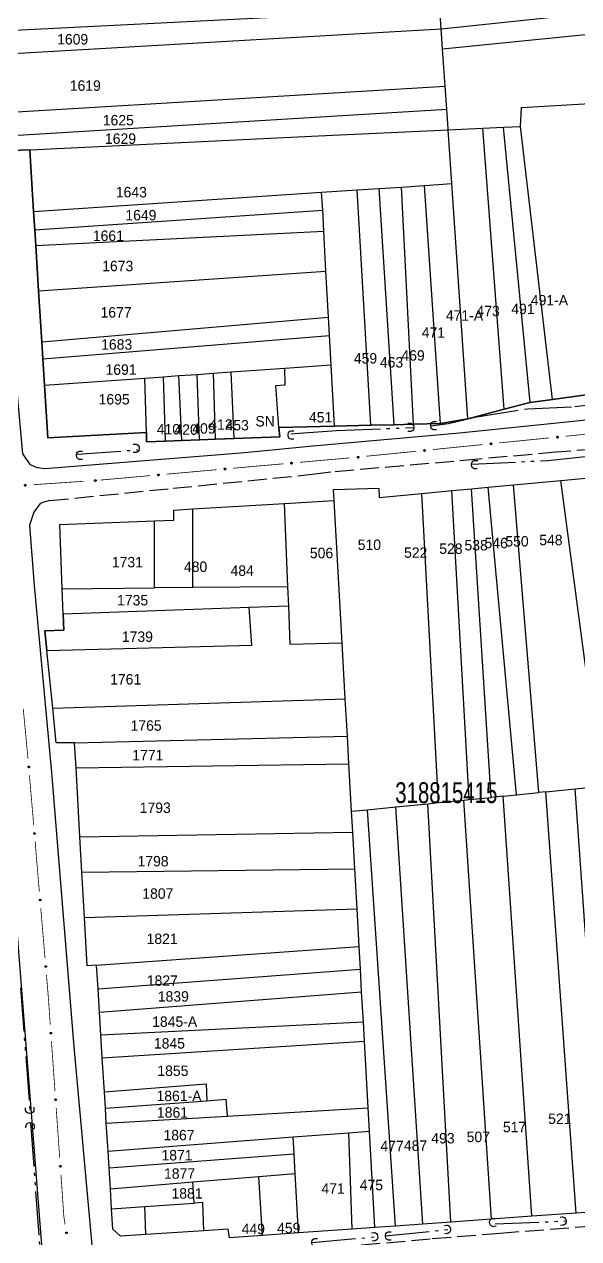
# Model space of a CAD drawing. Extents: x 201225 to 202591, y 4854937 to 4856079.
# Drawn here: x 201723.5 to 201856.3, y 4855130.5 to 4855421.5 of the extents above; entities that cross this region are included whole.
import ezdxf
from ezdxf.enums import TextEntityAlignment as Align

# ---------------------------------------------------------------- set-up
doc = ezdxf.new("R2010")
doc.units = 0
doc.header["$LTSCALE"] = 1.5
doc.header["$MEASUREMENT"] = 0
doc.linetypes.add('TRACO_05', pattern=[11, 7, -1, 0.5, -1, 0.5, -1])
doc.linetypes.add('TRACO_11', pattern=[8, 3, -1, 3, -1])
for name, color, linetype in [('CD_MALHA_LOTES', 7, 'CONTINUOUS'), ('CD_TXT_QUADRA', 2, 'CONTINUOUS'), ('HD-VALAS-DRENOS', 170, 'CONTINUOUS'), ('RU-QUADRA', 210, 'CONTINUOUS'), ('SV-BUEIRO-VALA', 7, 'CONTINUOUS'), ('SV-EIXO-RUA-PAV', 20, 'CONTINUOUS'), ('SV-RUA-PAVIM', 7, 'CONTINUOUS'), ('Th_NmrPort', 7, 'CONTINUOUS')]:
    doc.layers.add(name, color=color, linetype=linetype)
doc.styles.add('ARIAL', font='ARIAL.SHX')

# ---------------------------------------------------------------- blocks, each defined once
blk = doc.blocks.new('COD120', base_point=(202325.86, 4856054.02))
at = {"layer": 'SV-BUEIRO-VALA'}
blk.add_lwpolyline([(202324.86, 4856052.62), (202324.86, 4856053.203333), (202324.86, 4856053.290833), (202324.943333, 4856053.524167), (202325.11, 4856053.786667), (202325.36, 4856053.9325), (202325.693333, 4856054.02), (202326.026667, 4856054.02), (202326.36, 4856053.9325), (202326.61, 4856053.786667), (202326.776667, 4856053.524167), (202326.86, 4856053.290833), (202326.86, 4856053.203333), (202326.86, 4856052.62)], dxfattribs=at)

msp = doc.modelspace()

# ---------------------------------------------------------------- linework, layer by layer
at = {"layer": 'CD_MALHA_LOTES', "linetype": 'Continuous', "flags": 128}
for points in [[(201823.39, 4855420.37), (201923.62, 4855431)], [(201716.29, 4855419.88), (201823.06, 4855425.17)], [(201823.39, 4855420.37), (201823.06, 4855425.17)], [(201823.71, 4855415.62), (201924.06, 4855425.66)], [(201716.68, 4855414.22), (201823.39, 4855420.37)], [(201823.71, 4855415.62), (201823.39, 4855420.37)], [(201824.33, 4855406.66), (201823.71, 4855415.62)], [(201717.66, 4855400.25), (201824.33, 4855406.66)], [(201824.71, 4855401.14), (201824.33, 4855406.66)], [(201842.42, 4855397.03), (201842.61, 4855401.55)], [(201842.61, 4855401.55), (201859.04, 4855402.52)], [(201718.05, 4855394.67), (201824.71, 4855401.14)], [(201825.03, 4855396.44), (201824.71, 4855401.14)], [(201794.04, 4855394.73), (201825.05, 4855396.21)], [(201825.05, 4855396.21), (201825.03, 4855396.44)], [(201825.05, 4855396.21), (201833.39, 4855396.6)], [(201825.93, 4855383.3), (201825.05, 4855396.21)], [(201833.39, 4855396.6), (201838.33, 4855396.84)], [(201838.47, 4855329.23), (201833.39, 4855396.6)], [(201838.33, 4855396.84), (201842.42, 4855397.03)], [(201844.67, 4855330.85), (201838.33, 4855396.84)], [(201850.02, 4855331.58), (201842.42, 4855397.03)], [(201724.84, 4855391.42), (201794.04, 4855394.73)], [(201724.84, 4855391.42), (201718.24, 4855391.18)], [(201725.77, 4855376.62), (201724.84, 4855391.42)], [(201725.77, 4855376.62), (201794.77, 4855381.22)], [(201794.77, 4855381.22), (201803.31, 4855381.79)], [(201795.01, 4855376.91), (201794.77, 4855381.22)], [(201803.31, 4855381.79), (201808.58, 4855382.14)], [(201806.57, 4855325.41), (201803.31, 4855381.79)], [(201808.58, 4855382.14), (201813.86, 4855382.49)], [(201812.1, 4855325.54), (201808.58, 4855382.14)], [(201813.86, 4855382.49), (201819.4, 4855382.86)], [(201816.78, 4855325.65), (201813.86, 4855382.49)], [(201819.4, 4855382.86), (201825.93, 4855383.3)], [(201823.2, 4855325.81), (201819.4, 4855382.86)], [(201829.81, 4855326.94), (201825.93, 4855383.3)], [(201726.05, 4855372.25), (201725.77, 4855376.62)], [(201726.05, 4855372.25), (201795.01, 4855376.91)], [(201795.28, 4855371.92), (201795.01, 4855376.91)], [(201726.29, 4855368.49), (201726.05, 4855372.25)], [(201726.29, 4855368.49), (201795.28, 4855371.92)], [(201795.8, 4855362.31), (201795.28, 4855371.92)], [(201726.98, 4855357.65), (201726.29, 4855368.49)], [(201726.98, 4855357.65), (201795.8, 4855362.31)], [(201796.39, 4855351.29), (201795.8, 4855362.31)], [(201727.75, 4855345.38), (201726.98, 4855357.65)], [(201727.75, 4855345.38), (201796.39, 4855351.29)], [(201796.63, 4855346.88), (201796.39, 4855351.29)], [(201728.01, 4855341.3), (201796.63, 4855346.88)], [(201797.01, 4855339.88), (201796.63, 4855346.88)], [(201728.01, 4855341.3), (201727.75, 4855345.38)], [(201728.41, 4855335.01), (201728.01, 4855341.3)], [(201756.88, 4855337.03), (201760.54, 4855337.29)], [(201760.54, 4855337.29), (201764.93, 4855337.6)], [(201761.3, 4855321.75), (201760.54, 4855337.29)], [(201764.93, 4855337.6), (201768.86, 4855337.88)], [(201765.51, 4855321.91), (201764.93, 4855337.6)], [(201768.86, 4855337.88), (201773.09, 4855338.18)], [(201769.31, 4855322.06), (201768.86, 4855337.88)], [(201773.09, 4855338.18), (201785.93, 4855339.1)], [(201773.83, 4855322.23), (201773.09, 4855338.18)], [(201785.93, 4855339.1), (201797.01, 4855339.88)], [(201786.02, 4855335.07), (201785.93, 4855339.1)], [(201797.81, 4855325.2), (201797.01, 4855339.88)], [(201728.41, 4855335.01), (201752.42, 4855336.72)], [(201729.21, 4855322.41), (201728.41, 4855335.01)], [(201752.42, 4855336.72), (201756.88, 4855337.03)], [(201752.78, 4855323.63), (201752.42, 4855336.72)], [(201757.34, 4855321.6), (201756.88, 4855337.03)], [(201783.79, 4855334.91), (201786.02, 4855335.07)], [(201784.48, 4855324.88), (201783.79, 4855334.91)], [(201850.02, 4855331.58), (201844.67, 4855330.85)], [(201865.59, 4855333.7), (201850.02, 4855331.58)], [(201838.47, 4855329.23), (201829.81, 4855326.94)], [(201844.61, 4855330.84), (201838.47, 4855329.23)], [(201844.67, 4855330.85), (201844.61, 4855330.84)], [(201816.78, 4855325.65), (201812.1, 4855325.54)], [(201823.2, 4855325.81), (201816.78, 4855325.65)], [(201829.81, 4855326.94), (201823.2, 4855325.81)], [(201752.78, 4855323.63), (201729.21, 4855322.41)], [(201752.85, 4855321.4), (201752.78, 4855323.63)], [(201797.81, 4855325.2), (201784.48, 4855324.88)], [(201784.48, 4855324.88), (201784.73, 4855322.65)], [(201806.57, 4855325.41), (201797.81, 4855325.2)], [(201812.1, 4855325.54), (201806.57, 4855325.41)], [(201757.34, 4855321.6), (201752.85, 4855321.4)], [(201761.3, 4855321.75), (201757.34, 4855321.6)], [(201765.51, 4855321.91), (201761.3, 4855321.75)], [(201769.31, 4855322.06), (201765.51, 4855321.91)], [(201773.83, 4855322.23), (201769.31, 4855322.06)], [(201784.73, 4855322.65), (201773.83, 4855322.23)], [(201834.62, 4855310.54), (201840.7, 4855311.1)], [(201840.7, 4855311.1), (201852.06, 4855312.16)], [(201846.82, 4855237.37), (201840.7, 4855311.1)], [(201852.06, 4855312.16), (201863.12, 4855313.18)], [(201861.76, 4855238.87), (201852.06, 4855312.16)], [(201797.64, 4855309.98), (201808.49, 4855310.34)], [(201797.77, 4855307.39), (201797.64, 4855309.98)], [(201808.49, 4855310.34), (201808.55, 4855308.12)], [(201808.55, 4855308.12), (201818.73, 4855309.07)], [(201818.73, 4855309.07), (201825.97, 4855309.74)], [(201822.76, 4855234.96), (201818.73, 4855309.07)], [(201825.97, 4855309.74), (201830.68, 4855310.17)], [(201830.1, 4855235.7), (201825.97, 4855309.74)], [(201830.68, 4855310.17), (201834.62, 4855310.54)], [(201835.38, 4855236.23), (201830.68, 4855310.17)], [(201841.41, 4855236.83), (201834.62, 4855310.54)], [(201759.4, 4855305.07), (201763.9, 4855305.34)], [(201763.9, 4855305.34), (201785.87, 4855306.67)], [(201763.92, 4855286.5), (201763.9, 4855305.34)], [(201785.87, 4855306.67), (201797.77, 4855307.39)], [(201786.68, 4855286.69), (201785.87, 4855306.67)], [(201799.68, 4855273.17), (201797.77, 4855307.39)], [(201732.08, 4855301.63), (201754.75, 4855302.5)], [(201754.75, 4855302.5), (201759.4, 4855302.68)], [(201754.75, 4855286.42), (201754.75, 4855302.5)], [(201759.4, 4855302.68), (201759.4, 4855305.07)], [(201732.65, 4855286.23), (201732.08, 4855301.63)], [(201732.65, 4855286.23), (201754.75, 4855286.42)], [(201732.88, 4855280.1), (201732.65, 4855286.23)], [(201763.92, 4855286.5), (201754.75, 4855286.42)], [(201786.68, 4855286.69), (201763.92, 4855286.5)], [(201786.87, 4855282.04), (201786.68, 4855286.69)], [(201786.87, 4855282.04), (201777.4, 4855281.7)], [(201787.24, 4855272.87), (201786.87, 4855282.04)], [(201777.4, 4855281.7), (201732.88, 4855280.1)], [(201732.88, 4855280.1), (201733.02, 4855276.28)], [(201778.08, 4855272.71), (201777.4, 4855281.7)], [(201733.02, 4855276.28), (201728.43, 4855276.14)], [(201728.43, 4855276.14), (201728.92, 4855271.43)], [(201728.92, 4855271.43), (201778.08, 4855272.71)], [(201730.35, 4855257.58), (201728.92, 4855271.43)], [(201799.68, 4855273.17), (201787.24, 4855272.87)], [(201800.43, 4855259.8), (201799.68, 4855273.17)], [(201730.35, 4855257.58), (201800.43, 4855259.8)], [(201800.93, 4855250.91), (201800.43, 4855259.8)], [(201731.21, 4855249.27), (201730.35, 4855257.58)], [(201735.59, 4855249.27), (201800.93, 4855250.91)], [(201801.3, 4855244.25), (201800.93, 4855250.91)], [(201735.59, 4855249.27), (201731.21, 4855249.27)], [(201735.93, 4855243.3), (201735.59, 4855249.27)], [(201735.93, 4855243.3), (201801.3, 4855244.25)], [(201801.94, 4855232.88), (201801.3, 4855244.25)], [(201736.87, 4855226.76), (201735.93, 4855243.3)], [(201855.45, 4855238.24), (201860.97, 4855238.79)], [(201822.76, 4855234.96), (201828.8, 4855235.57)], [(201828.8, 4855235.57), (201830.1, 4855235.7)], [(201835.43, 4855135.14), (201828.8, 4855235.57)], [(201830.1, 4855235.7), (201835.38, 4855236.23)], [(201838.23, 4855236.51), (201835.38, 4855236.23)], [(201838.23, 4855236.51), (201841.41, 4855236.83)], [(201845.14, 4855135.83), (201838.23, 4855236.51)], [(201841.41, 4855236.83), (201846.82, 4855237.37)], [(201848.49, 4855237.54), (201846.82, 4855237.37)], [(201848.49, 4855237.54), (201855.45, 4855238.24)], [(201855.7, 4855136.59), (201848.49, 4855237.54)], [(201862.67, 4855137.08), (201855.45, 4855238.24)], [(201801.94, 4855232.88), (201805.72, 4855233.26)], [(201802.22, 4855227.87), (201801.94, 4855232.88)], [(201805.72, 4855233.26), (201812.57, 4855233.94)], [(201812.43, 4855133.5), (201805.72, 4855233.26)], [(201812.57, 4855233.94), (201820.16, 4855234.7)], [(201819.01, 4855133.97), (201812.57, 4855233.94)], [(201820.16, 4855234.7), (201822.76, 4855234.96)], [(201825.68, 4855134.45), (201820.16, 4855234.7)], [(201736.87, 4855226.76), (201802.22, 4855227.87)], [(201737.36, 4855218.3), (201736.87, 4855226.76)], [(201802.7, 4855219.12), (201802.22, 4855227.87)], [(201737.36, 4855218.3), (201802.7, 4855219.12)], [(201737.98, 4855207.4), (201737.36, 4855218.3)], [(201803.24, 4855209.47), (201802.7, 4855219.12)], [(201737.98, 4855207.4), (201803.24, 4855209.47)], [(201803.75, 4855200.45), (201803.24, 4855209.47)], [(201738.64, 4855195.87), (201737.98, 4855207.4)], [(201740.86, 4855196.01), (201803.75, 4855200.45)], [(201804.05, 4855195.02), (201803.75, 4855200.45)], [(201740.86, 4855196.01), (201738.64, 4855195.87)], [(201741.22, 4855190.3), (201740.86, 4855196.01)], [(201741.22, 4855190.3), (201804.05, 4855195.02)], [(201804.35, 4855189.6), (201804.05, 4855195.02)], [(201741.56, 4855184.75), (201741.22, 4855190.3)], [(201741.56, 4855184.75), (201804.35, 4855189.6)], [(201804.76, 4855182.4), (201804.35, 4855189.6)], [(201741.89, 4855179.33), (201741.56, 4855184.75)], [(201741.89, 4855179.33), (201804.76, 4855182.4)], [(201805.01, 4855177.8), (201804.76, 4855182.4)], [(201742.23, 4855173.77), (201741.89, 4855179.33)], [(201742.23, 4855173.77), (201805.01, 4855177.8)], [(201805.91, 4855161.78), (201805.01, 4855177.8)], [(201742.73, 4855165.65), (201742.23, 4855173.77)], [(201742.73, 4855165.65), (201767.11, 4855167.61)], [(201742.97, 4855161.76), (201742.73, 4855165.65)], [(201767.11, 4855167.61), (201767.28, 4855163.53)], [(201742.97, 4855161.76), (201767.28, 4855163.53)], [(201767.28, 4855163.53), (201771.83, 4855163.86)], [(201771.83, 4855163.86), (201772.12, 4855159.82)], [(201743.19, 4855158.14), (201742.97, 4855161.76)], [(201743.19, 4855158.14), (201772.12, 4855159.82)], [(201772.12, 4855159.82), (201805.91, 4855161.78)], [(201806.22, 4855156.21), (201805.91, 4855161.78)], [(201743.6, 4855151.47), (201743.19, 4855158.14)], [(201743.6, 4855151.47), (201787.94, 4855154.83)], [(201787.94, 4855154.83), (201801.26, 4855155.84)], [(201788.16, 4855150.81), (201787.94, 4855154.83)], [(201801.26, 4855155.84), (201806.22, 4855156.21)], [(201802.11, 4855132.77), (201801.26, 4855155.84)], [(201807.51, 4855133.15), (201806.22, 4855156.21)], [(201743.85, 4855147.46), (201743.6, 4855151.47)], [(201743.85, 4855147.46), (201788.16, 4855150.81)], [(201788.42, 4855146.08), (201788.16, 4855150.81)], [(201744.16, 4855142.44), (201743.85, 4855147.46)], [(201763.92, 4855144.07), (201779.73, 4855145.37)], [(201779.73, 4855145.37), (201788.42, 4855146.08)], [(201780.57, 4855131.23), (201779.73, 4855145.37)], [(201789.2, 4855131.85), (201788.42, 4855146.08)], [(201744.16, 4855142.44), (201763.92, 4855144.07)], [(201744.45, 4855137.61), (201744.16, 4855142.44)], [(201764.2, 4855139), (201763.92, 4855144.07)], [(201744.45, 4855137.61), (201752.38, 4855138.17)], [(201744.75, 4855132.75), (201744.45, 4855137.61)], [(201752.38, 4855138.17), (201764.2, 4855139)], [(201752.67, 4855131.48), (201752.38, 4855138.17)], [(201766.28, 4855139.14), (201764.2, 4855139)], [(201766.56, 4855132.37), (201766.28, 4855139.14)], [(201855.7, 4855136.59), (201845.14, 4855135.83)], [(201862.67, 4855137.08), (201855.7, 4855136.59)], [(201819.01, 4855133.97), (201812.43, 4855133.5)], [(201825.68, 4855134.45), (201819.01, 4855133.97)], [(201835.43, 4855135.14), (201825.68, 4855134.45)], [(201845.14, 4855135.83), (201835.43, 4855135.14)], [(201746.56, 4855131.08), (201744.75, 4855132.75)], [(201752.67, 4855131.48), (201746.56, 4855131.08)], [(201766.56, 4855132.37), (201752.67, 4855131.48)], [(201772.39, 4855132.75), (201766.56, 4855132.37)], [(201772.67, 4855130.67), (201772.39, 4855132.75)], [(201780.57, 4855131.23), (201772.67, 4855130.67)], [(201789.2, 4855131.85), (201780.57, 4855131.23)], [(201802.11, 4855132.77), (201789.2, 4855131.85)], [(201807.51, 4855133.15), (201802.11, 4855132.77)], [(201812.43, 4855133.5), (201807.51, 4855133.15)]]:
    msp.add_lwpolyline(points, dxfattribs=at)
at = {"layer": 'HD-VALAS-DRENOS', "linetype": 'TRACO_05'}
for points in [[(201820.89, 4855325.3, 6.65), (201825.14, 4855325.83, 6.19), (201831.49, 4855327.3, 5.32), (201844.1, 4855329.34, 5.06), (201855.4, 4855329.89, 4.93), (201875.06, 4855332.15, 4.93)], [(201787.39, 4855323.34, 8.44), (201789.41, 4855323.5, 8.44), (201798.34, 4855324.11, 7.99), (201816.82, 4855324.87, 6.9)], [(201830.67, 4855316.04, 5.49), (201848.93, 4855316.96, 4.54), (201864.55, 4855318.66, 4.51), (201882.95, 4855320.2, 4.43), (201898.59, 4855321.22, 4.49)], [(201736.21, 4855318.47, 10.14), (201750.71, 4855319.5, 9.49)], [(201722.65, 4855190.55, 9.18), (201724.91, 4855160.49, 9.18)], [(201725.07, 4855158.25, 9.18), (201727.43, 4855125.69, 8.89), (201710.87, 4855123.67, 9.33), (201695.95, 4855122.49, 9.37)], [(201836.32, 4855133.99, 5.17), (201853.32, 4855134.71, 4.13)], [(201792.41, 4855129.53, 7.92), (201808.18, 4855130.97, 7.43)], [(201810.04, 4855131.13, 7.28), (201825.62, 4855132.73, 6.06)]]:
    msp.add_polyline3d(points, dxfattribs=at)
at = {"layer": 'RU-QUADRA', "linetype": 'Continuous', "flags": 128}
for points in [[(201718.24, 4855391.18), (201724.84, 4855391.42), (201725.77, 4855376.62), (201726.05, 4855372.25), (201726.29, 4855368.49), (201726.98, 4855357.65), (201727.75, 4855345.38), (201728.01, 4855341.3), (201728.41, 4855335.01), (201729.21, 4855322.41), (201752.78, 4855323.63), (201752.85, 4855321.4), (201757.34, 4855321.6), (201761.3, 4855321.75), (201765.51, 4855321.91), (201769.31, 4855322.06), (201773.83, 4855322.23), (201784.73, 4855322.65), (201784.48, 4855324.88), (201797.81, 4855325.2), (201806.57, 4855325.41), (201812.1, 4855325.54), (201816.78, 4855325.65), (201823.2, 4855325.81), (201829.81, 4855326.94), (201838.47, 4855329.23), (201844.61, 4855330.84), (201844.67, 4855330.85), (201850.02, 4855331.58), (201865.59, 4855333.7)], [(201862.67, 4855137.08), (201855.7, 4855136.59), (201845.14, 4855135.83), (201835.43, 4855135.14), (201825.68, 4855134.45), (201819.01, 4855133.97), (201812.43, 4855133.5), (201807.51, 4855133.15), (201802.11, 4855132.77), (201789.2, 4855131.85), (201780.57, 4855131.23), (201772.67, 4855130.67), (201772.39, 4855132.75), (201766.56, 4855132.37), (201752.67, 4855131.48), (201746.56, 4855131.08), (201744.75, 4855132.75), (201744.45, 4855137.61), (201744.16, 4855142.44), (201743.85, 4855147.46), (201743.6, 4855151.47), (201743.19, 4855158.14), (201742.97, 4855161.76), (201742.73, 4855165.65), (201742.23, 4855173.77), (201741.89, 4855179.33), (201741.56, 4855184.75), (201741.22, 4855190.3), (201740.86, 4855196.01), (201738.64, 4855195.87), (201737.98, 4855207.4), (201737.36, 4855218.3), (201736.87, 4855226.76), (201735.93, 4855243.3), (201735.59, 4855249.27), (201731.21, 4855249.27), (201730.35, 4855257.58), (201728.92, 4855271.43), (201728.43, 4855276.14), (201733.02, 4855276.28), (201732.88, 4855280.1), (201732.65, 4855286.23), (201732.08, 4855301.63), (201754.75, 4855302.5), (201759.4, 4855302.68), (201759.4, 4855305.07), (201763.9, 4855305.34), (201785.87, 4855306.67), (201797.77, 4855307.39), (201797.64, 4855309.98), (201808.49, 4855310.34), (201808.55, 4855308.12), (201818.73, 4855309.07), (201825.97, 4855309.74), (201830.68, 4855310.17), (201834.62, 4855310.54), (201840.7, 4855311.1), (201852.06, 4855312.16), (201863.12, 4855313.18)]]:
    msp.add_lwpolyline(points, dxfattribs=at)
at = {"layer": 'SV-EIXO-RUA-PAV'}
for points in [[(201851.1, 4855322.66), (201851.13, 4855322.7), (201851.16, 4855322.73), (201851.2, 4855322.74), (201851.23, 4855322.74), (201851.26, 4855322.75), (201851.3, 4855322.74), (201851.34, 4855322.72), (201851.38, 4855322.69), (201851.4, 4855322.65), (201851.42, 4855322.62), (201851.42, 4855322.59), (201851.42, 4855322.55), (201851.42, 4855322.52), (201851.4, 4855322.48), (201851.37, 4855322.44), (201851.33, 4855322.41), (201851.3, 4855322.4), (201851.26, 4855322.39), (201851.23, 4855322.39), (201851.19, 4855322.4), (201851.15, 4855322.42), (201851.12, 4855322.45), (201851.09, 4855322.48), (201851.08, 4855322.52), (201851.07, 4855322.55), (201851.07, 4855322.59), (201851.08, 4855322.62), (201851.1, 4855322.66)], [(201835.18, 4855321.06), (201835.21, 4855321.1), (201835.24, 4855321.13), (201835.28, 4855321.14), (201835.31, 4855321.15), (201835.34, 4855321.15), (201835.38, 4855321.14), (201835.42, 4855321.12), (201835.46, 4855321.09), (201835.48, 4855321.06), (201835.5, 4855321.02), (201835.5, 4855320.99), (201835.5, 4855320.95), (201835.5, 4855320.92), (201835.48, 4855320.88), (201835.45, 4855320.84), (201835.41, 4855320.81), (201835.38, 4855320.8), (201835.34, 4855320.79), (201835.31, 4855320.79), (201835.27, 4855320.8), (201835.23, 4855320.82), (201835.2, 4855320.85), (201835.17, 4855320.88), (201835.16, 4855320.92), (201835.15, 4855320.95), (201835.15, 4855320.99), (201835.16, 4855321.02), (201835.18, 4855321.06)], [(201803.34, 4855317.86), (201803.37, 4855317.9), (201803.4, 4855317.93), (201803.44, 4855317.94), (201803.47, 4855317.95), (201803.51, 4855317.95), (201803.54, 4855317.94), (201803.58, 4855317.92), (201803.62, 4855317.89), (201803.64, 4855317.86), (201803.66, 4855317.82), (201803.66, 4855317.79), (201803.66, 4855317.76), (201803.66, 4855317.72), (201803.64, 4855317.68), (201803.61, 4855317.64), (201803.57, 4855317.62), (201803.54, 4855317.6), (201803.5, 4855317.6), (201803.47, 4855317.6), (201803.43, 4855317.6), (201803.4, 4855317.62), (201803.36, 4855317.65), (201803.33, 4855317.69), (201803.32, 4855317.72), (201803.31, 4855317.75), (201803.31, 4855317.79), (201803.32, 4855317.83), (201803.34, 4855317.86)], [(201819.26, 4855319.46), (201819.29, 4855319.5), (201819.32, 4855319.53), (201819.36, 4855319.54), (201819.39, 4855319.55), (201819.43, 4855319.55), (201819.46, 4855319.54), (201819.5, 4855319.52), (201819.54, 4855319.49), (201819.56, 4855319.46), (201819.58, 4855319.42), (201819.58, 4855319.39), (201819.58, 4855319.35), (201819.58, 4855319.32), (201819.56, 4855319.28), (201819.53, 4855319.24), (201819.49, 4855319.22), (201819.46, 4855319.2), (201819.42, 4855319.2), (201819.39, 4855319.2), (201819.35, 4855319.2), (201819.32, 4855319.22), (201819.28, 4855319.25), (201819.25, 4855319.29), (201819.24, 4855319.32), (201819.23, 4855319.35), (201819.23, 4855319.39), (201819.24, 4855319.43), (201819.26, 4855319.46)], [(201771.46, 4855315.02), (201771.5, 4855315.06), (201771.53, 4855315.08), (201771.56, 4855315.1), (201771.6, 4855315.1), (201771.63, 4855315.1), (201771.67, 4855315.09), (201771.71, 4855315.08), (201771.75, 4855315.05), (201771.77, 4855315.01), (201771.79, 4855314.98), (201771.79, 4855314.94), (201771.79, 4855314.91), (201771.78, 4855314.87), (201771.76, 4855314.83), (201771.73, 4855314.79), (201771.7, 4855314.77), (201771.67, 4855314.76), (201771.63, 4855314.75), (201771.59, 4855314.75), (201771.56, 4855314.76), (201771.52, 4855314.78), (201771.48, 4855314.81), (201771.46, 4855314.84), (201771.44, 4855314.87), (201771.44, 4855314.91), (201771.44, 4855314.95), (201771.45, 4855314.98), (201771.46, 4855315.02)], [(201787.4, 4855316.44), (201787.43, 4855316.48), (201787.47, 4855316.5), (201787.5, 4855316.52), (201787.54, 4855316.52), (201787.57, 4855316.52), (201787.61, 4855316.51), (201787.64, 4855316.49), (201787.68, 4855316.46), (201787.71, 4855316.43), (201787.72, 4855316.39), (201787.73, 4855316.36), (201787.73, 4855316.32), (201787.72, 4855316.29), (201787.7, 4855316.25), (201787.67, 4855316.21), (201787.64, 4855316.19), (201787.6, 4855316.17), (201787.57, 4855316.17), (201787.53, 4855316.17), (201787.5, 4855316.18), (201787.46, 4855316.19), (201787.42, 4855316.23), (201787.39, 4855316.26), (201787.38, 4855316.29), (201787.38, 4855316.33), (201787.38, 4855316.36), (201787.38, 4855316.4), (201787.4, 4855316.44)], [(201723.63, 4855311.12), (201723.66, 4855311.16), (201723.69, 4855311.18), (201723.73, 4855311.2), (201723.76, 4855311.2), (201723.8, 4855311.2), (201723.83, 4855311.19), (201723.87, 4855311.17), (201723.91, 4855311.14), (201723.93, 4855311.11), (201723.95, 4855311.07), (201723.95, 4855311.04), (201723.95, 4855311), (201723.94, 4855310.97), (201723.92, 4855310.93), (201723.89, 4855310.89), (201723.86, 4855310.87), (201723.82, 4855310.85), (201723.79, 4855310.85), (201723.75, 4855310.85), (201723.72, 4855310.86), (201723.68, 4855310.88), (201723.64, 4855310.91), (201723.62, 4855310.94), (201723.61, 4855310.98), (201723.6, 4855311.01), (201723.6, 4855311.05), (201723.61, 4855311.08), (201723.63, 4855311.12)], [(201740.42, 4855312.26), (201740.45, 4855312.29), (201740.48, 4855312.32), (201740.52, 4855312.33), (201740.55, 4855312.34), (201740.59, 4855312.34), (201740.62, 4855312.33), (201740.66, 4855312.31), (201740.7, 4855312.28), (201740.72, 4855312.25), (201740.74, 4855312.21), (201740.74, 4855312.18), (201740.74, 4855312.14), (201740.73, 4855312.11), (201740.72, 4855312.07), (201740.69, 4855312.03), (201740.65, 4855312.01), (201740.62, 4855311.99), (201740.58, 4855311.99), (201740.55, 4855311.99), (201740.51, 4855312), (201740.47, 4855312.01), (201740.44, 4855312.05), (201740.41, 4855312.08), (201740.4, 4855312.11), (201740.39, 4855312.15), (201740.39, 4855312.18), (201740.4, 4855312.22), (201740.42, 4855312.26)], [(201755.53, 4855313.6), (201755.56, 4855313.64), (201755.59, 4855313.67), (201755.63, 4855313.68), (201755.66, 4855313.68), (201755.7, 4855313.68), (201755.73, 4855313.68), (201755.77, 4855313.66), (201755.81, 4855313.63), (201755.83, 4855313.59), (201755.85, 4855313.56), (201755.85, 4855313.52), (201755.85, 4855313.49), (201755.85, 4855313.45), (201755.83, 4855313.41), (201755.8, 4855313.38), (201755.76, 4855313.35), (201755.73, 4855313.34), (201755.69, 4855313.33), (201755.66, 4855313.33), (201755.62, 4855313.34), (201755.58, 4855313.36), (201755.55, 4855313.39), (201755.52, 4855313.42), (201755.51, 4855313.46), (201755.5, 4855313.49), (201755.5, 4855313.53), (201755.51, 4855313.56), (201755.53, 4855313.6)], [(201724.71, 4855243.65), (201724.74, 4855243.62), (201724.77, 4855243.59), (201724.78, 4855243.55), (201724.79, 4855243.52), (201724.79, 4855243.48), (201724.78, 4855243.45), (201724.76, 4855243.41), (201724.73, 4855243.37), (201724.7, 4855243.35), (201724.66, 4855243.33), (201724.63, 4855243.33), (201724.59, 4855243.33), (201724.56, 4855243.34), (201724.52, 4855243.35), (201724.48, 4855243.39), (201724.46, 4855243.42), (201724.44, 4855243.45), (201724.44, 4855243.49), (201724.44, 4855243.53), (201724.44, 4855243.56), (201724.46, 4855243.6), (201724.5, 4855243.64), (201724.53, 4855243.66), (201724.56, 4855243.67), (201724.6, 4855243.68), (201724.63, 4855243.68), (201724.67, 4855243.67), (201724.71, 4855243.65)], [(201726.06, 4855227.71), (201726.1, 4855227.68), (201726.13, 4855227.65), (201726.14, 4855227.61), (201726.15, 4855227.58), (201726.15, 4855227.54), (201726.14, 4855227.51), (201726.12, 4855227.47), (201726.09, 4855227.43), (201726.05, 4855227.41), (201726.02, 4855227.39), (201725.98, 4855227.38), (201725.95, 4855227.39), (201725.91, 4855227.39), (201725.88, 4855227.41), (201725.84, 4855227.44), (201725.81, 4855227.48), (201725.8, 4855227.51), (201725.79, 4855227.55), (201725.79, 4855227.58), (201725.8, 4855227.62), (201725.82, 4855227.66), (201725.85, 4855227.69), (201725.89, 4855227.72), (201725.92, 4855227.73), (201725.96, 4855227.74), (201725.99, 4855227.74), (201726.03, 4855227.73), (201726.06, 4855227.71)], [(201727.42, 4855211.77), (201727.46, 4855211.74), (201727.49, 4855211.7), (201727.5, 4855211.67), (201727.5, 4855211.63), (201727.5, 4855211.6), (201727.5, 4855211.56), (201727.48, 4855211.53), (201727.45, 4855211.49), (201727.41, 4855211.46), (201727.38, 4855211.45), (201727.34, 4855211.44), (201727.31, 4855211.44), (201727.27, 4855211.45), (201727.23, 4855211.47), (201727.2, 4855211.5), (201727.17, 4855211.54), (201727.16, 4855211.57), (201727.15, 4855211.61), (201727.15, 4855211.64), (201727.16, 4855211.68), (201727.18, 4855211.71), (201727.21, 4855211.75), (201727.24, 4855211.78), (201727.28, 4855211.79), (201727.31, 4855211.79), (201727.35, 4855211.8), (201727.38, 4855211.79), (201727.42, 4855211.77)], [(201728.78, 4855195.83), (201728.82, 4855195.8), (201728.84, 4855195.76), (201728.86, 4855195.73), (201728.86, 4855195.69), (201728.86, 4855195.66), (201728.85, 4855195.62), (201728.84, 4855195.58), (201728.81, 4855195.55), (201728.77, 4855195.52), (201728.73, 4855195.51), (201728.7, 4855195.5), (201728.67, 4855195.5), (201728.63, 4855195.51), (201728.59, 4855195.53), (201728.55, 4855195.56), (201728.53, 4855195.59), (201728.52, 4855195.63), (201728.51, 4855195.66), (201728.51, 4855195.7), (201728.52, 4855195.73), (201728.54, 4855195.77), (201728.57, 4855195.81), (201728.6, 4855195.83), (201728.63, 4855195.85), (201728.67, 4855195.85), (201728.71, 4855195.85), (201728.74, 4855195.85), (201728.78, 4855195.83)], [(201730.01, 4855179.87), (201730.04, 4855179.84), (201730.07, 4855179.81), (201730.08, 4855179.77), (201730.09, 4855179.74), (201730.09, 4855179.7), (201730.08, 4855179.67), (201730.06, 4855179.63), (201730.03, 4855179.59), (201729.99, 4855179.57), (201729.96, 4855179.55), (201729.92, 4855179.55), (201729.89, 4855179.55), (201729.85, 4855179.56), (201729.81, 4855179.58), (201729.78, 4855179.61), (201729.75, 4855179.64), (201729.74, 4855179.68), (201729.73, 4855179.71), (201729.74, 4855179.75), (201729.74, 4855179.78), (201729.76, 4855179.82), (201729.79, 4855179.86), (201729.83, 4855179.88), (201729.86, 4855179.9), (201729.9, 4855179.9), (201729.93, 4855179.9), (201729.97, 4855179.89), (201730.01, 4855179.87)], [(201731.14, 4855163.91), (201731.18, 4855163.88), (201731.2, 4855163.85), (201731.22, 4855163.81), (201731.22, 4855163.78), (201731.22, 4855163.74), (201731.21, 4855163.71), (201731.19, 4855163.67), (201731.16, 4855163.63), (201731.12, 4855163.61), (201731.09, 4855163.59), (201731.06, 4855163.59), (201731.02, 4855163.59), (201730.99, 4855163.6), (201730.95, 4855163.62), (201730.91, 4855163.65), (201730.89, 4855163.68), (201730.87, 4855163.72), (201730.87, 4855163.75), (201730.87, 4855163.79), (201730.88, 4855163.82), (201730.9, 4855163.86), (201730.93, 4855163.9), (201730.96, 4855163.92), (201731, 4855163.94), (201731.03, 4855163.94), (201731.07, 4855163.94), (201731.1, 4855163.93), (201731.14, 4855163.91)], [(201732.27, 4855147.95), (201732.31, 4855147.92), (201732.34, 4855147.89), (201732.35, 4855147.85), (201732.35, 4855147.82), (201732.35, 4855147.78), (201732.34, 4855147.75), (201732.33, 4855147.71), (201732.3, 4855147.67), (201732.26, 4855147.65), (201732.22, 4855147.63), (201732.19, 4855147.63), (201732.16, 4855147.63), (201732.12, 4855147.64), (201732.08, 4855147.66), (201732.04, 4855147.69), (201732.02, 4855147.72), (201732.01, 4855147.76), (201732, 4855147.79), (201732, 4855147.83), (201732.01, 4855147.86), (201732.03, 4855147.9), (201732.06, 4855147.94), (201732.1, 4855147.96), (201732.13, 4855147.98), (201732.16, 4855147.98), (201732.2, 4855147.98), (201732.24, 4855147.97), (201732.27, 4855147.95)], [(201733.73, 4855132.04), (201733.77, 4855132.01), (201733.8, 4855131.98), (201733.82, 4855131.95), (201733.82, 4855131.91), (201733.83, 4855131.88), (201733.82, 4855131.84), (201733.81, 4855131.8), (201733.78, 4855131.76), (201733.75, 4855131.74), (201733.71, 4855131.72), (201733.68, 4855131.71), (201733.64, 4855131.71), (201733.61, 4855131.71), (201733.57, 4855131.73), (201733.53, 4855131.76), (201733.5, 4855131.79), (201733.49, 4855131.82), (201733.48, 4855131.86), (201733.47, 4855131.89), (201733.48, 4855131.93), (201733.49, 4855131.97), (201733.52, 4855132.01), (201733.55, 4855132.04), (201733.59, 4855132.05), (201733.62, 4855132.06), (201733.66, 4855132.06), (201733.69, 4855132.06), (201733.73, 4855132.04)]]:
    msp.add_lwpolyline(points, close=True, dxfattribs=at)
for points in [[(201851.08, 4855322.62), (201851.38, 4855322.69)], [(201851.09, 4855322.64), (201851.35, 4855322.7)], [(201851.1, 4855322.66), (201851.34, 4855322.72)], [(201851.11, 4855322.68), (201851.31, 4855322.73)], [(201851.13, 4855322.7), (201851.3, 4855322.74)], [(201851.15, 4855322.71), (201851.27, 4855322.74)], [(201851.16, 4855322.73), (201851.26, 4855322.75)], [(201835.15, 4855320.99), (201835.48, 4855321.06)], [(201835.15, 4855320.95), (201835.5, 4855321.02)], [(201835.16, 4855321.02), (201835.46, 4855321.09)], [(201835.16, 4855321.01), (201835.47, 4855321.07)], [(201835.16, 4855320.97), (201835.48, 4855321.04)], [(201835.16, 4855320.93), (201835.5, 4855321)], [(201835.16, 4855320.92), (201835.5, 4855320.99)], [(201835.17, 4855321.04), (201835.43, 4855321.11)], [(201835.17, 4855320.9), (201835.5, 4855320.97)], [(201835.17, 4855320.88), (201835.5, 4855320.95)], [(201835.18, 4855321.06), (201835.42, 4855321.12)], [(201835.19, 4855321.08), (201835.39, 4855321.13)], [(201835.19, 4855320.87), (201835.5, 4855320.93)], [(201835.2, 4855320.85), (201835.5, 4855320.92)], [(201835.21, 4855321.1), (201835.38, 4855321.14)], [(201835.22, 4855320.84), (201835.48, 4855320.9)], [(201835.23, 4855321.12), (201835.35, 4855321.14)], [(201835.23, 4855320.82), (201835.48, 4855320.88)], [(201835.24, 4855321.13), (201835.34, 4855321.15)], [(201835.26, 4855320.81), (201835.46, 4855320.86)], [(201835.27, 4855320.8), (201835.45, 4855320.84)], [(201835.3, 4855320.8), (201835.42, 4855320.83)], [(201835.31, 4855320.79), (201835.41, 4855320.81)], [(201851.07, 4855322.59), (201851.4, 4855322.65)], [(201851.07, 4855322.55), (201851.42, 4855322.62)], [(201851.08, 4855322.61), (201851.38, 4855322.67)], [(201851.08, 4855322.57), (201851.4, 4855322.64)], [(201851.08, 4855322.53), (201851.42, 4855322.6)], [(201851.08, 4855322.52), (201851.42, 4855322.59)], [(201851.09, 4855322.5), (201851.42, 4855322.57)], [(201851.09, 4855322.48), (201851.42, 4855322.55)], [(201851.11, 4855322.47), (201851.42, 4855322.53)], [(201851.12, 4855322.45), (201851.42, 4855322.52)], [(201851.14, 4855322.44), (201851.4, 4855322.5)], [(201851.15, 4855322.42), (201851.4, 4855322.48)], [(201851.18, 4855322.41), (201851.38, 4855322.46)], [(201851.19, 4855322.4), (201851.37, 4855322.44)], [(201851.22, 4855322.4), (201851.34, 4855322.42)], [(201851.23, 4855322.39), (201851.33, 4855322.41)], [(201803.31, 4855317.79), (201803.64, 4855317.86)], [(201803.31, 4855317.75), (201803.66, 4855317.82)], [(201803.32, 4855317.83), (201803.62, 4855317.89)], [(201803.32, 4855317.81), (201803.63, 4855317.88)], [(201803.32, 4855317.77), (201803.65, 4855317.84)], [(201803.32, 4855317.74), (201803.66, 4855317.8)], [(201803.32, 4855317.72), (201803.66, 4855317.79)], [(201803.33, 4855317.84), (201803.59, 4855317.91)], [(201803.33, 4855317.7), (201803.66, 4855317.77)], [(201803.33, 4855317.69), (201803.66, 4855317.76)], [(201803.34, 4855317.86), (201803.58, 4855317.92)], [(201803.35, 4855317.88), (201803.55, 4855317.93)], [(201803.35, 4855317.67), (201803.66, 4855317.74)], [(201803.36, 4855317.65), (201803.66, 4855317.72)], [(201803.37, 4855317.9), (201803.54, 4855317.94)], [(201803.38, 4855317.64), (201803.64, 4855317.7)], [(201803.39, 4855317.92), (201803.51, 4855317.94)], [(201803.4, 4855317.93), (201803.51, 4855317.95)], [(201803.4, 4855317.62), (201803.64, 4855317.68)], [(201803.42, 4855317.62), (201803.62, 4855317.66)], [(201803.43, 4855317.6), (201803.61, 4855317.64)], [(201803.46, 4855317.6), (201803.58, 4855317.63)], [(201803.47, 4855317.6), (201803.57, 4855317.62)], [(201819.23, 4855319.39), (201819.56, 4855319.46)], [(201819.23, 4855319.35), (201819.58, 4855319.42)], [(201819.24, 4855319.43), (201819.54, 4855319.49)], [(201819.24, 4855319.41), (201819.55, 4855319.48)], [(201819.24, 4855319.37), (201819.56, 4855319.44)], [(201819.24, 4855319.34), (201819.58, 4855319.4)], [(201819.24, 4855319.32), (201819.58, 4855319.39)], [(201819.25, 4855319.44), (201819.51, 4855319.51)], [(201819.25, 4855319.3), (201819.58, 4855319.37)], [(201819.25, 4855319.29), (201819.58, 4855319.35)], [(201819.26, 4855319.46), (201819.5, 4855319.52)], [(201819.27, 4855319.48), (201819.47, 4855319.53)], [(201819.27, 4855319.27), (201819.58, 4855319.33)], [(201819.28, 4855319.25), (201819.58, 4855319.32)], [(201819.29, 4855319.5), (201819.46, 4855319.54)], [(201819.3, 4855319.24), (201819.56, 4855319.3)], [(201819.31, 4855319.52), (201819.43, 4855319.54)], [(201819.32, 4855319.53), (201819.43, 4855319.55)], [(201819.32, 4855319.22), (201819.56, 4855319.28)], [(201819.34, 4855319.21), (201819.54, 4855319.26)], [(201819.35, 4855319.2), (201819.53, 4855319.24)], [(201819.38, 4855319.2), (201819.5, 4855319.23)], [(201819.39, 4855319.2), (201819.49, 4855319.22)], [(201771.44, 4855314.95), (201771.77, 4855315.01)], [(201771.44, 4855314.93), (201771.77, 4855314.99)], [(201771.44, 4855314.91), (201771.79, 4855314.98)], [(201771.44, 4855314.89), (201771.79, 4855314.96)], [(201771.44, 4855314.87), (201771.79, 4855314.94)], [(201771.45, 4855314.98), (201771.75, 4855315.05)], [(201771.45, 4855314.96), (201771.75, 4855315.03)], [(201771.45, 4855314.86), (201771.79, 4855314.92)], [(201771.46, 4855315.02), (201771.71, 4855315.08)], [(201771.46, 4855315), (201771.72, 4855315.06)], [(201771.46, 4855314.84), (201771.79, 4855314.91)], [(201771.47, 4855314.82), (201771.78, 4855314.89)], [(201771.48, 4855315.04), (201771.68, 4855315.08)], [(201771.48, 4855314.81), (201771.78, 4855314.87)], [(201771.5, 4855315.06), (201771.67, 4855315.09)], [(201771.51, 4855314.79), (201771.77, 4855314.85)], [(201771.52, 4855315.07), (201771.64, 4855315.1)], [(201771.52, 4855314.78), (201771.76, 4855314.83)], [(201771.53, 4855315.08), (201771.63, 4855315.1)], [(201771.54, 4855314.77), (201771.74, 4855314.81)], [(201771.56, 4855314.76), (201771.73, 4855314.79)], [(201771.58, 4855314.75), (201771.71, 4855314.78)], [(201771.59, 4855314.75), (201771.7, 4855314.77)], [(201787.38, 4855316.4), (201787.68, 4855316.46)], [(201787.38, 4855316.38), (201787.69, 4855316.45)], [(201787.38, 4855316.36), (201787.71, 4855316.43)], [(201787.38, 4855316.35), (201787.71, 4855316.41)], [(201787.38, 4855316.33), (201787.72, 4855316.39)], [(201787.38, 4855316.31), (201787.72, 4855316.37)], [(201787.38, 4855316.29), (201787.73, 4855316.36)], [(201787.39, 4855316.42), (201787.66, 4855316.48)], [(201787.39, 4855316.28), (201787.73, 4855316.34)], [(201787.39, 4855316.26), (201787.73, 4855316.32)], [(201787.4, 4855316.44), (201787.64, 4855316.49)], [(201787.41, 4855316.24), (201787.72, 4855316.3)], [(201787.42, 4855316.46), (201787.62, 4855316.5)], [(201787.42, 4855316.23), (201787.72, 4855316.29)], [(201787.43, 4855316.48), (201787.61, 4855316.51)], [(201787.44, 4855316.21), (201787.71, 4855316.27)], [(201787.45, 4855316.49), (201787.58, 4855316.51)], [(201787.46, 4855316.19), (201787.7, 4855316.25)], [(201787.47, 4855316.5), (201787.57, 4855316.52)], [(201787.48, 4855316.19), (201787.68, 4855316.23)], [(201787.5, 4855316.18), (201787.67, 4855316.21)], [(201787.52, 4855316.17), (201787.65, 4855316.2)], [(201787.53, 4855316.17), (201787.64, 4855316.19)], [(201723.6, 4855311.05), (201723.93, 4855311.11)], [(201723.6, 4855311.03), (201723.94, 4855311.09)], [(201723.6, 4855311.01), (201723.95, 4855311.07)], [(201723.61, 4855311.08), (201723.91, 4855311.14)], [(201723.61, 4855311.07), (201723.92, 4855311.12)], [(201723.61, 4855310.99), (201723.95, 4855311.05)], [(201723.62, 4855311.1), (201723.89, 4855311.16)], [(201723.63, 4855311.12), (201723.87, 4855311.17)], [(201723.65, 4855311.14), (201723.85, 4855311.18)], [(201723.66, 4855311.16), (201723.83, 4855311.19)], [(201723.68, 4855311.17), (201723.81, 4855311.19)], [(201723.69, 4855311.18), (201723.8, 4855311.2)], [(201740.39, 4855312.18), (201740.72, 4855312.25)], [(201740.39, 4855312.15), (201740.74, 4855312.21)], [(201740.4, 4855312.22), (201740.7, 4855312.28)], [(201740.4, 4855312.2), (201740.71, 4855312.27)], [(201740.4, 4855312.17), (201740.73, 4855312.23)], [(201740.4, 4855312.13), (201740.74, 4855312.19)], [(201740.4, 4855312.11), (201740.74, 4855312.18)], [(201740.41, 4855312.24), (201740.68, 4855312.3)], [(201740.41, 4855312.09), (201740.74, 4855312.16)], [(201740.41, 4855312.08), (201740.74, 4855312.14)], [(201740.42, 4855312.26), (201740.66, 4855312.31)], [(201740.43, 4855312.28), (201740.63, 4855312.32)], [(201740.43, 4855312.06), (201740.73, 4855312.12)], [(201740.44, 4855312.05), (201740.73, 4855312.11)], [(201740.45, 4855312.29), (201740.62, 4855312.33)], [(201740.46, 4855312.03), (201740.72, 4855312.09)], [(201740.47, 4855312.31), (201740.6, 4855312.33)], [(201740.47, 4855312.01), (201740.72, 4855312.07)], [(201740.48, 4855312.32), (201740.59, 4855312.34)], [(201740.5, 4855312.01), (201740.69, 4855312.05)], [(201740.51, 4855312), (201740.69, 4855312.03)], [(201740.53, 4855311.99), (201740.66, 4855312.02)], [(201740.55, 4855311.99), (201740.65, 4855312.01)], [(201755.5, 4855313.53), (201755.83, 4855313.59)], [(201755.5, 4855313.49), (201755.85, 4855313.56)], [(201755.51, 4855313.56), (201755.81, 4855313.63)], [(201755.51, 4855313.55), (201755.82, 4855313.61)], [(201755.51, 4855313.51), (201755.84, 4855313.58)], [(201755.51, 4855313.47), (201755.85, 4855313.54)], [(201755.51, 4855313.46), (201755.85, 4855313.52)], [(201755.52, 4855313.58), (201755.79, 4855313.64)], [(201755.52, 4855313.44), (201755.85, 4855313.5)], [(201755.52, 4855313.42), (201755.85, 4855313.49)], [(201755.53, 4855313.6), (201755.77, 4855313.66)], [(201755.54, 4855313.41), (201755.85, 4855313.47)], [(201755.55, 4855313.62), (201755.74, 4855313.67)], [(201755.55, 4855313.39), (201755.85, 4855313.45)], [(201755.56, 4855313.64), (201755.73, 4855313.68)], [(201755.57, 4855313.38), (201755.83, 4855313.43)], [(201755.58, 4855313.65), (201755.71, 4855313.68)], [(201755.58, 4855313.36), (201755.83, 4855313.41)], [(201755.59, 4855313.67), (201755.7, 4855313.68)], [(201755.61, 4855313.35), (201755.8, 4855313.39)], [(201755.62, 4855313.34), (201755.8, 4855313.38)], [(201755.64, 4855313.34), (201755.77, 4855313.36)], [(201755.66, 4855313.33), (201755.76, 4855313.35)], [(201723.61, 4855310.98), (201723.95, 4855311.04)], [(201723.61, 4855310.96), (201723.95, 4855311.02)], [(201723.62, 4855310.94), (201723.95, 4855311)], [(201723.63, 4855310.93), (201723.94, 4855310.98)], [(201723.64, 4855310.91), (201723.94, 4855310.97)], [(201723.66, 4855310.89), (201723.93, 4855310.95)], [(201723.68, 4855310.88), (201723.92, 4855310.93)], [(201723.7, 4855310.87), (201723.9, 4855310.91)], [(201723.72, 4855310.86), (201723.89, 4855310.89)], [(201723.74, 4855310.85), (201723.87, 4855310.88)], [(201723.75, 4855310.85), (201723.86, 4855310.87)], [(201724.44, 4855243.56), (201724.48, 4855243.39)], [(201724.44, 4855243.54), (201724.47, 4855243.41)], [(201724.44, 4855243.53), (201724.46, 4855243.42)], [(201724.46, 4855243.6), (201724.52, 4855243.35)], [(201724.46, 4855243.57), (201724.5, 4855243.38)], [(201724.48, 4855243.61), (201724.54, 4855243.35)], [(201724.5, 4855243.64), (201724.56, 4855243.34)], [(201724.51, 4855243.65), (201724.57, 4855243.34)], [(201724.53, 4855243.66), (201724.59, 4855243.33)], [(201724.55, 4855243.66), (201724.61, 4855243.33)], [(201724.56, 4855243.67), (201724.63, 4855243.33)], [(201724.58, 4855243.67), (201724.64, 4855243.33)], [(201724.6, 4855243.68), (201724.66, 4855243.33)], [(201724.62, 4855243.68), (201724.68, 4855243.35)], [(201724.63, 4855243.68), (201724.7, 4855243.35)], [(201724.65, 4855243.67), (201724.71, 4855243.37)], [(201724.67, 4855243.67), (201724.73, 4855243.37)], [(201724.69, 4855243.66), (201724.75, 4855243.4)], [(201724.71, 4855243.65), (201724.76, 4855243.41)], [(201724.73, 4855243.64), (201724.77, 4855243.44)], [(201724.74, 4855243.62), (201724.78, 4855243.45)], [(201724.76, 4855243.6), (201724.78, 4855243.48)], [(201724.77, 4855243.59), (201724.79, 4855243.48)], [(201725.79, 4855227.58), (201725.81, 4855227.48)], [(201725.8, 4855227.62), (201725.84, 4855227.44)], [(201725.8, 4855227.6), (201725.82, 4855227.47)], [(201725.81, 4855227.63), (201725.86, 4855227.44)], [(201725.82, 4855227.66), (201725.88, 4855227.41)], [(201725.84, 4855227.67), (201725.89, 4855227.41)], [(201725.85, 4855227.69), (201725.91, 4855227.39)], [(201725.87, 4855227.7), (201725.93, 4855227.39)], [(201725.89, 4855227.72), (201725.95, 4855227.39)], [(201725.9, 4855227.72), (201725.97, 4855227.39)], [(201725.92, 4855227.73), (201725.98, 4855227.38)], [(201725.94, 4855227.73), (201726, 4855227.39)], [(201725.96, 4855227.74), (201726.02, 4855227.39)], [(201725.97, 4855227.73), (201726.04, 4855227.4)], [(201725.99, 4855227.74), (201726.05, 4855227.41)], [(201726.01, 4855227.73), (201726.07, 4855227.42)], [(201726.03, 4855227.73), (201726.09, 4855227.43)], [(201726.04, 4855227.72), (201726.1, 4855227.45)], [(201726.06, 4855227.71), (201726.12, 4855227.47)], [(201726.08, 4855227.69), (201726.13, 4855227.49)], [(201726.1, 4855227.68), (201726.14, 4855227.51)], [(201726.12, 4855227.66), (201726.14, 4855227.53)], [(201726.13, 4855227.65), (201726.15, 4855227.54)], [(201727.15, 4855211.64), (201727.17, 4855211.54)], [(201727.16, 4855211.68), (201727.2, 4855211.5)], [(201727.16, 4855211.65), (201727.18, 4855211.53)], [(201727.17, 4855211.69), (201727.21, 4855211.49)], [(201727.18, 4855211.71), (201727.23, 4855211.47)], [(201727.2, 4855211.73), (201727.25, 4855211.46)], [(201727.21, 4855211.75), (201727.27, 4855211.45)], [(201727.23, 4855211.76), (201727.29, 4855211.45)], [(201727.24, 4855211.78), (201727.31, 4855211.44)], [(201727.26, 4855211.78), (201727.32, 4855211.45)], [(201727.28, 4855211.79), (201727.34, 4855211.44)], [(201727.29, 4855211.79), (201727.36, 4855211.45)], [(201727.31, 4855211.79), (201727.38, 4855211.45)], [(201727.33, 4855211.79), (201727.4, 4855211.46)], [(201727.35, 4855211.8), (201727.41, 4855211.46)], [(201727.37, 4855211.79), (201727.43, 4855211.48)], [(201727.38, 4855211.79), (201727.45, 4855211.49)], [(201727.4, 4855211.78), (201727.46, 4855211.51)], [(201727.42, 4855211.77), (201727.48, 4855211.53)], [(201727.44, 4855211.75), (201727.49, 4855211.55)], [(201727.46, 4855211.74), (201727.5, 4855211.56)], [(201727.47, 4855211.72), (201727.5, 4855211.59)], [(201727.49, 4855211.7), (201727.5, 4855211.6)], [(201728.51, 4855195.71), (201728.54, 4855195.58)], [(201728.51, 4855195.7), (201728.53, 4855195.59)], [(201728.52, 4855195.73), (201728.55, 4855195.56)], [(201728.53, 4855195.75), (201728.57, 4855195.55)], [(201728.54, 4855195.77), (201728.59, 4855195.53)], [(201728.55, 4855195.79), (201728.61, 4855195.52)], [(201728.57, 4855195.81), (201728.63, 4855195.51)], [(201728.58, 4855195.82), (201728.65, 4855195.51)], [(201728.6, 4855195.83), (201728.67, 4855195.5)], [(201728.62, 4855195.84), (201728.68, 4855195.5)], [(201728.63, 4855195.85), (201728.7, 4855195.5)], [(201728.65, 4855195.85), (201728.71, 4855195.5)], [(201728.67, 4855195.85), (201728.73, 4855195.51)], [(201728.69, 4855195.85), (201728.75, 4855195.52)], [(201728.71, 4855195.85), (201728.77, 4855195.52)], [(201728.72, 4855195.85), (201728.79, 4855195.54)], [(201728.74, 4855195.85), (201728.81, 4855195.55)], [(201728.76, 4855195.84), (201728.82, 4855195.57)], [(201728.78, 4855195.83), (201728.84, 4855195.58)], [(201728.8, 4855195.81), (201728.84, 4855195.61)], [(201728.82, 4855195.8), (201728.85, 4855195.62)], [(201728.83, 4855195.78), (201728.86, 4855195.65)], [(201728.84, 4855195.76), (201728.86, 4855195.66)], [(201729.74, 4855179.78), (201729.78, 4855179.61)], [(201729.74, 4855179.76), (201729.76, 4855179.63)], [(201729.74, 4855179.75), (201729.75, 4855179.64)], [(201729.76, 4855179.82), (201729.81, 4855179.58)], [(201729.76, 4855179.8), (201729.79, 4855179.6)], [(201729.78, 4855179.84), (201729.83, 4855179.57)], [(201729.79, 4855179.86), (201729.85, 4855179.56)], [(201729.81, 4855179.87), (201729.87, 4855179.56)], [(201729.83, 4855179.88), (201729.89, 4855179.55)], [(201729.85, 4855179.89), (201729.9, 4855179.55)], [(201729.86, 4855179.9), (201729.92, 4855179.55)], [(201729.88, 4855179.89), (201729.94, 4855179.55)], [(201729.9, 4855179.9), (201729.96, 4855179.55)], [(201729.92, 4855179.9), (201729.98, 4855179.57)], [(201729.93, 4855179.9), (201729.99, 4855179.57)], [(201729.95, 4855179.89), (201730.01, 4855179.58)], [(201729.97, 4855179.89), (201730.03, 4855179.59)], [(201729.99, 4855179.88), (201730.04, 4855179.61)], [(201730.01, 4855179.87), (201730.06, 4855179.63)], [(201730.03, 4855179.85), (201730.07, 4855179.66)], [(201730.04, 4855179.84), (201730.08, 4855179.67)], [(201730.06, 4855179.82), (201730.08, 4855179.69)], [(201730.07, 4855179.81), (201730.09, 4855179.7)], [(201730.87, 4855163.8), (201730.9, 4855163.67)], [(201730.87, 4855163.79), (201730.89, 4855163.68)], [(201730.88, 4855163.82), (201730.91, 4855163.65)], [(201730.89, 4855163.84), (201730.93, 4855163.64)], [(201730.9, 4855163.86), (201730.95, 4855163.62)], [(201730.91, 4855163.88), (201730.97, 4855163.61)], [(201730.93, 4855163.9), (201730.99, 4855163.6)], [(201730.94, 4855163.91), (201731, 4855163.6)], [(201730.96, 4855163.92), (201731.02, 4855163.59)], [(201730.98, 4855163.93), (201731.04, 4855163.59)], [(201731, 4855163.94), (201731.06, 4855163.59)], [(201731.01, 4855163.94), (201731.07, 4855163.59)], [(201731.03, 4855163.94), (201731.09, 4855163.59)], [(201731.05, 4855163.94), (201731.11, 4855163.61)], [(201731.07, 4855163.94), (201731.12, 4855163.61)], [(201731.08, 4855163.93), (201731.14, 4855163.62)], [(201731.1, 4855163.93), (201731.16, 4855163.63)], [(201731.12, 4855163.92), (201731.18, 4855163.65)], [(201731.14, 4855163.91), (201731.19, 4855163.67)], [(201731.16, 4855163.89), (201731.2, 4855163.7)], [(201731.18, 4855163.88), (201731.21, 4855163.71)], [(201731.19, 4855163.86), (201731.21, 4855163.73)], [(201731.2, 4855163.85), (201731.22, 4855163.74)], [(201732, 4855147.83), (201732.02, 4855147.72)], [(201732.01, 4855147.86), (201732.04, 4855147.69)], [(201732.01, 4855147.84), (201732.03, 4855147.71)], [(201732.02, 4855147.88), (201732.06, 4855147.68)], [(201732.03, 4855147.9), (201732.08, 4855147.66)], [(201732.05, 4855147.92), (201732.1, 4855147.65)], [(201732.06, 4855147.94), (201732.12, 4855147.64)], [(201732.08, 4855147.95), (201732.14, 4855147.64)], [(201732.1, 4855147.96), (201732.16, 4855147.63)], [(201732.11, 4855147.97), (201732.17, 4855147.63)], [(201732.13, 4855147.98), (201732.19, 4855147.63)], [(201732.15, 4855147.98), (201732.2, 4855147.63)], [(201732.16, 4855147.98), (201732.22, 4855147.63)], [(201732.18, 4855147.98), (201732.24, 4855147.65)], [(201732.2, 4855147.98), (201732.26, 4855147.65)], [(201732.22, 4855147.97), (201732.28, 4855147.66)], [(201732.24, 4855147.97), (201732.3, 4855147.67)], [(201732.25, 4855147.96), (201732.31, 4855147.69)], [(201732.27, 4855147.95), (201732.33, 4855147.71)], [(201732.29, 4855147.94), (201732.34, 4855147.74)], [(201732.31, 4855147.92), (201732.34, 4855147.75)], [(201732.33, 4855147.9), (201732.35, 4855147.77)], [(201732.34, 4855147.89), (201732.35, 4855147.78)], [(201733.47, 4855131.89), (201733.5, 4855131.79)], [(201733.48, 4855131.93), (201733.53, 4855131.76)], [(201733.48, 4855131.91), (201733.51, 4855131.78)], [(201733.49, 4855131.97), (201733.57, 4855131.73)], [(201733.49, 4855131.94), (201733.55, 4855131.75)], [(201733.51, 4855131.98), (201733.59, 4855131.72)], [(201733.52, 4855132.01), (201733.61, 4855131.71)], [(201733.54, 4855132.02), (201733.62, 4855131.72)], [(201733.55, 4855132.04), (201733.64, 4855131.71)], [(201733.57, 4855132.04), (201733.66, 4855131.71)], [(201733.59, 4855132.05), (201733.68, 4855131.71)], [(201733.61, 4855132.05), (201733.69, 4855131.72)], [(201733.62, 4855132.06), (201733.71, 4855131.72)], [(201733.64, 4855132.06), (201733.73, 4855131.73)], [(201733.66, 4855132.06), (201733.75, 4855131.74)], [(201733.68, 4855132.06), (201733.76, 4855131.75)], [(201733.69, 4855132.06), (201733.78, 4855131.76)], [(201733.71, 4855132.05), (201733.79, 4855131.79)], [(201733.73, 4855132.04), (201733.81, 4855131.8)], [(201733.75, 4855132.03), (201733.81, 4855131.83)], [(201733.77, 4855132.01), (201733.82, 4855131.84)], [(201733.79, 4855132), (201733.82, 4855131.87)], [(201733.8, 4855131.98), (201733.83, 4855131.88)]]:
    msp.add_lwpolyline(points, dxfattribs=at)
at = {"layer": 'SV-EIXO-RUA-PAV', "const_width": 0.18}
for points in [[(201853.24, 4855322.77), (201860.21, 4855323.47)], [(201821.4, 4855319.57), (201833.34, 4855320.77)], [(201837.32, 4855321.17), (201849.26, 4855322.37)], [(201789.55, 4855316.52), (201801.5, 4855317.58)], [(201805.48, 4855317.97), (201817.42, 4855319.17)], [(201757.67, 4855313.68), (201769.63, 4855314.75)], [(201773.61, 4855315.1), (201785.56, 4855316.16)], [(201725.77, 4855311.16), (201737.75, 4855311.97)], [(201741.74, 4855312.26), (201753.69, 4855313.33)], [(201723.3, 4855257.44), (201724.43, 4855245.49)], [(201724.78, 4855241.51), (201725.8, 4855229.55)], [(201726.14, 4855225.57), (201727.15, 4855213.61)], [(201727.49, 4855209.62), (201728.51, 4855197.67)], [(201728.85, 4855193.68), (201729.19, 4855189.7)], [(201729.19, 4855189.7), (201729.24, 4855189.12)], [(201729.24, 4855189.12), (201729.77, 4855181.72)], [(201730.05, 4855177.73), (201730.9, 4855165.76)], [(201731.18, 4855161.77), (201732.03, 4855149.8)], [(201732.32, 4855145.81), (201733.02, 4855135.83)], [(201733.02, 4855135.83), (201733.04, 4855135.61)], [(201733.04, 4855135.61), (201733.33, 4855133.86)]]:
    msp.add_lwpolyline(points, dxfattribs=at)
at = {"layer": 'SV-RUA-PAVIM', "linetype": 'Continuous'}
for points in [[(201728.46, 4855314.97, 10.44), (201726.62, 4855315.22, 10.44), (201725.04, 4855315.91, 10.67), (201723.21, 4855318.57, 10.99), (201718.26, 4855373.26, 11.48), (201716.49, 4855398.59, 11.48), (201713.36, 4855437.93, 12.19), (201710.41, 4855479.28, 12.27), (201707.08, 4855535.54, 12.8), (201707.78, 4855538.08, 12.84), (201710.82, 4855539.44, 12.89), (201774.42, 4855543.65, 12.14), (201803.8, 4855545.66, 12.14), (201832.48, 4855547.34, 11.98), (201917.58, 4855554.6, 11.5), (201919.8, 4855552.59, 11.42), (201920.51, 4855547.76, 11.32), (201923.04, 4855510.54, 11.32), (201926.51, 4855459.77, 8.99), (201927.99, 4855439.06, 6.54), (201929.46, 4855418.32, 7.99), (201934.77, 4855338.83, 6.33)], [(201934.77, 4855338.83, 6.33), (201934.51, 4855336.73, 6.04), (201933.01, 4855334.97, 5.82), (201928.72, 4855333.49, 5.49), (201924.03, 4855332.96, 5.49), (201908.23, 4855330.45, 4.8), (201861.26, 4855326.9, 5.07), (201827.79, 4855323.54, 6.57), (201791.81, 4855320.28, 6.57), (201783.7, 4855319.54, 6.57), (201775.37, 4855318.69, 9.02), (201728.46, 4855314.97, 10.44)], [(201729.66, 4855307.34, 10.32), (201728.46, 4855307.08, 10.3), (201727.35, 4855306.68, 10.3), (201725.82, 4855304.6, 10.41), (201724.76, 4855301.48, 10.39), (201725.89, 4855287.02, 10.39), (201730.04, 4855242.19, 9.39), (201735.43, 4855176.43, 9.52), (201739.81, 4855128.05, 9.1)], [(201677.87, 4855119.28, 9.62), (201724.24, 4855123.2, 9.3), (201726.86, 4855125, 9.29), (201727.82, 4855127.97, 9.29), (201725.46, 4855158.56, 9.13), (201718.21, 4855250.06, 9.62)]]:
    msp.add_polyline3d(points, dxfattribs=at)
at = {"layer": 'SV-RUA-PAVIM', "linetype": 'TRACO_11'}
for points in [[(201729.66, 4855307.34, 10.32), (201759.21, 4855310.29, 10.32), (201792.53, 4855313.64, 8.38), (201798.01, 4855314.33, 8.38), (201828.76, 4855317.02, 8.38), (201849.93, 4855318.94, 5.34), (201925.23, 4855324.63, 5.93), (201930.66, 4855325, 5.93)], [(201739.81, 4855128.05, 9.1), (201740.97, 4855125.07, 9.1), (201743.55, 4855123.25, 9.1), (201786.37, 4855127.36, 8.42), (201821.27, 4855130.47, 8.42), (201837.52, 4855131.81, 5.49), (201889.62, 4855135.83, 4.05), (201944.2, 4855140.03, 3.63), (201947.68, 4855141.27, 3.54)]]:
    msp.add_polyline3d(points, dxfattribs=at)

# ---------------------------------------------------------------- block references
at = {"layer": 'SV-BUEIRO-VALA'}
for p, rotation in [((201816.82, 4855324.87, 5.98), 270), ((201820.89, 4855325.3, 5.98), 90), ((201786.71, 4855323.08, 8.07), 90), ((201751.05, 4855319.86, 9.57), 270), ((201736.06, 4855318.22, 9.59), 90), ((201830.67, 4855316.04, 4.49), 86.00000000000001), ((201724.91, 4855160.49, 9.29), 184), ((201725.07, 4855158.25, 9.29), 351.9999999999999), ((201825.62, 4855132.73, 9.27), 273), ((201835.03, 4855134.22, 9.27), 98), ((201853.32, 4855134.71, 9.27), 273), ((201808.18, 4855130.97, 9.27), 273), ((201810.04, 4855131.13, 9.27), 90), ((201792.41, 4855129.53, 9.27), 90)]:
    msp.add_blockref('COD120', p, dxfattribs=dict(at, rotation=rotation))

# ---------------------------------------------------------------- texts
at = {"layer": 'CD_TXT_QUADRA', "style": 'ARIAL', "width": 0.7}
msp.add_text('318815415', height=5, dxfattribs=at).set_placement((201812.39, 4855234.85))
at = {"layer": 'Th_NmrPort', "color": 1}
for s, p in [('1609', (201731.41, 4855417.9)), ('1619', (201734.44, 4855406.8)), ('1625', (201742.35, 4855398.51)), ('1629', (201742.87, 4855394.09)), ('1643', (201745.47, 4855381.26)), ('1649', (201747.76, 4855375.75)), ('1661', (201739.96, 4855370.81)), ('1673', (201742.21, 4855363.57)), ('491-A', (201844.86, 4855355.36)), ('1677', (201741.81, 4855352.45)), ('471-A', (201824.52, 4855351.71)), ('473', (201831.85, 4855352.78)), ('491', (201840.18, 4855353.28)), ('1683', (201741.95, 4855344.76)), ('471', (201818.73, 4855347.6)), ('469', (201813.87, 4855342.13)), ('459', (201802.48, 4855341.44)), ('463', (201808.72, 4855340.49)), ('1691', (201742.99, 4855338.74)), ('1695', (201741.35, 4855331.63)), ('451', (201791.73, 4855327.31)), ('410', (201755.28, 4855324.45)), ('420', (201759.52, 4855324.37)), ('409', (201763.77, 4855324.63)), ('412', (201767.85, 4855325.58)), ('453', (201771.75, 4855325.41)), ('SN', (201778.9, 4855326.36)), ('510', (201803.41, 4855296.76)), ('528', (201822.94, 4855295.82)), ('538', (201828.98, 4855296.65)), ('546', (201833.77, 4855297.17)), ('550', (201838.77, 4855297.59)), ('548', (201846.89, 4855297.9)), ('1731', (201744.52, 4855292.59)), ('506', (201791.95, 4855294.78)), ('522', (201814.5, 4855294.88)), ('480', (201761.79, 4855291.49)), ('484', (201772.94, 4855290.56)), ('1735', (201745.77, 4855283.47)), ('1739', (201746.92, 4855274.73)), ('1761', (201744.11, 4855264.52)), ('1765', (201749, 4855253.43)), ('1771', (201749.41, 4855246.35)), ('1793', (201751.19, 4855233.74)), ('1798', (201750.67, 4855220.93)), ('1807', (201751.81, 4855213.17)), ('1821', (201752.84, 4855202.33)), ('1827', (201752.89, 4855192.31)), ('1839', (201755.52, 4855188.52)), ('1845-A', (201754.17, 4855182.47)), ('1845', (201754.59, 4855177.27)), ('1855', (201755.42, 4855170.71)), ('1861-A', (201755.21, 4855164.67)), ('1861', (201755.32, 4855160.71)), ('521', (201849.02, 4855159.2)), ('517', (201838.18, 4855157.22)), ('1867', (201756.88, 4855155.29)), ('477', (201808.84, 4855152.67)), ('487', (201814.46, 4855152.77)), ('493', (201821.03, 4855154.54)), ('507', (201829.5, 4855154.86)), ('1871', (201756.4, 4855150.46)), ('1877', (201757.02, 4855146.08)), ('1881', (201758.8, 4855141.31)), ('471', (201794.72, 4855142.49)), ('475', (201803.89, 4855143.32)), ('449', (201775.61, 4855132.8)), ('459', (201784.1, 4855133.01))]:
    msp.add_text(s, height=2.5, dxfattribs=at).set_placement(p, align=Align.MIDDLE_LEFT)

doc.saveas('drawing.dxf')
